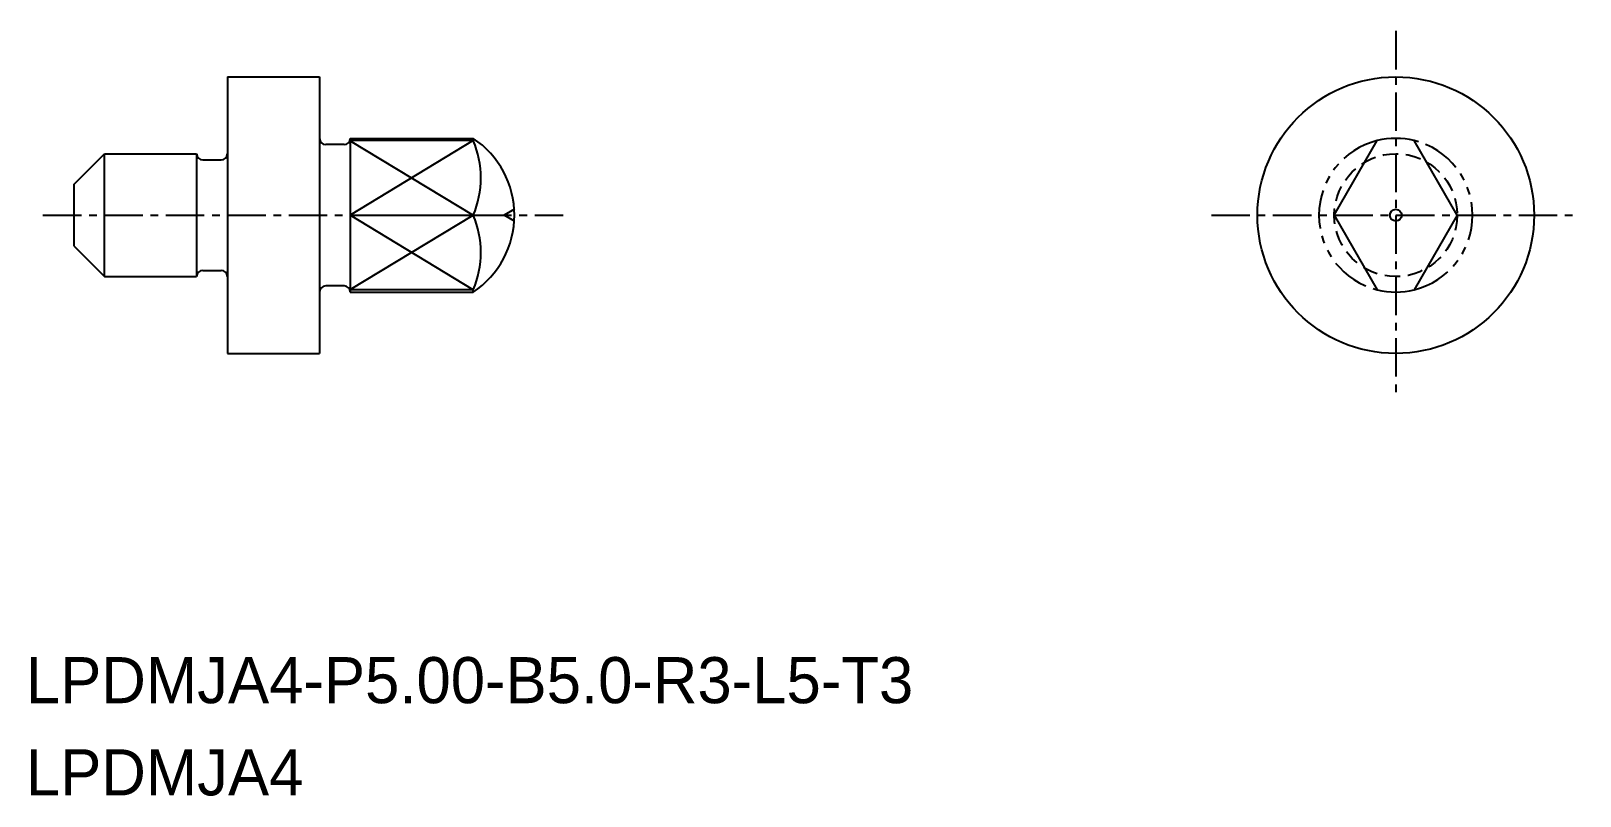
# Model space of a CAD drawing. Extents: x -1863 to -1812.6, y -547.6 to -522.7.
import ezdxf

# ---------------------------------------------------------------- set-up
doc = ezdxf.new("R2010")
doc.units = 0
for name, pattern in [('CENTER', [2, 1.25, -0.25, 0.25, -0.25]), ('DASHED', [0.75, 0.5, -0.25]), ('PHANTOM', [2.5, 1.25, -0.25, 0.25, -0.25, 0.25, -0.25])]:
    doc.linetypes.add(name, pattern=pattern)
doc.layers.get('0').update_dxf_attribs({"linetype": 'CONTINUOUS'})
doc.layers.add('CENTER', color=1, linetype='CENTER')

msp = doc.modelspace()

# ---------------------------------------------------------------- linework, layer by layer
at = {"color": 7, "linetype": 'CONTINUOUS'}
for p, q in [((-1856.597, -524.198), (-1853.597, -524.198)), ((-1856.597, -524.198), (-1856.597, -533.198)), ((-1852.597, -526.198), (-1852.597, -531.198)), ((-1852.597, -526.198), (-1848.597, -526.198)), ((-1861.597, -527.698), (-1860.597, -526.698)), ((-1860.597, -530.698), (-1860.597, -526.698)), ((-1860.597, -526.698), (-1857.597, -526.698)), ((-1857.597, -526.698), (-1857.597, -530.698)), ((-1852.797, -526.398), (-1853.397, -526.398)), ((-1820.579, -528.698), (-1819.178, -526.271)), ((-1816.577, -528.698), (-1817.978, -526.271)), ((-1857.397, -526.898), (-1856.797, -526.898)), ((-1861.597, -527.698), (-1861.597, -529.698)), ((-1852.597, -528.698), (-1848.597, -528.698)), ((-1820.579, -528.698), (-1819.178, -531.124)), ((-1816.577, -528.698), (-1817.978, -531.124)), ((-1861.597, -529.698), (-1860.597, -530.698)), ((-1860.597, -530.698), (-1857.597, -530.698)), ((-1857.397, -530.498), (-1856.797, -530.498)), ((-1852.797, -530.998), (-1853.397, -530.998)), ((-1852.597, -531.198), (-1848.597, -531.198)), ((-1856.597, -533.198), (-1853.597, -533.198))]:
    msp.add_line(p, q, dxfattribs=at)
at = {"linetype": 'CONTINUOUS'}
for p, q in [((-1853.597, -524.198), (-1853.597, -533.198)), ((-1848.597, -526.198), (-1848.597, -526.271)), ((-1848.597, -526.271), (-1852.597, -526.271)), ((-1848.597, -531.124), (-1852.597, -531.124)), ((-1848.597, -531.198), (-1848.597, -531.124))]:
    msp.add_line(p, q, dxfattribs=at)
at = {"color": 3, "linetype": 'CONTINUOUS'}
for p, q in [((-1848.597, -526.271), (-1852.597, -528.698)), ((-1852.597, -526.282), (-1848.597, -528.698)), ((-1852.597, -531.113), (-1848.597, -528.698)), ((-1848.597, -531.124), (-1852.597, -528.698))]:
    msp.add_line(p, q, dxfattribs=at)
at = {"color": 3}
for p in [(-1847.256, -528.506), (-1847.256, -528.89)]:
    msp.add_line(p, (-1847.595, -528.698), dxfattribs=at)
at = {"linetype": 'CONTINUOUS'}
msp.add_circle((-1818.578, -528.698), 4.5, dxfattribs=at)
at = {"color": 3, "linetype": 'DASHED'}
msp.add_circle((-1818.578, -528.698), 2, dxfattribs=at)
msp.add_circle((-1818.578, -528.698), 0.192)
at = {"color": 7, "linetype": 'CONTINUOUS'}
for centre, start, end in [((-1853.397, -526.198), 180, 270), ((-1852.797, -526.198), 270, 0), ((-1857.397, -526.698), 180, 270), ((-1856.797, -526.698), 270, 0), ((-1857.397, -530.698), 90, 180), ((-1856.797, -530.698), 0, 90), ((-1853.397, -531.198), 90, 180), ((-1852.797, -531.198), 0, 90)]:
    msp.add_arc(centre, 0.2, start, end, dxfattribs=at)
at = {"linetype": 'CONTINUOUS'}
for centre, radius, start, end in [((-1850.256, -528.698), 3, 303.5573, 56.4427), ((-1851.435, -527.484), 3.086, 336.849, 23.1514), ((-1851.435, -529.911), 3.086, 336.8487, 23.1512)]:
    msp.add_arc(centre, radius, start, end, dxfattribs=at)
for start, end in [(76.1135, 103.8865), (256.1135, 283.8865)]:
    msp.add_arc((-1818.578, -528.698), 2.5, start, end)
at = {"color": 3, "linetype": 'PHANTOM'}
for start, end in [(103.8865, 256.1135), (283.8865, 76.1135)]:
    msp.add_arc((-1818.578, -528.698), 2.5, start, end, dxfattribs=at)
at = {"layer": 'CENTER', "color": 1, "linetype": 'CENTER'}
for p, q in [((-1818.578, -522.703), (-1818.578, -534.693)), ((-1862.597, -528.698), (-1845.67, -528.698)), ((-1824.573, -528.698), (-1812.583, -528.698))]:
    msp.add_line(p, q, dxfattribs=at)

# ---------------------------------------------------------------- texts
for s, p in [('LPDMJA4-P5.00-B5.0-R3-L5-T3', (-1863.152, -544.58)), ('LPDMJA4', (-1863.152, -547.58))]:
    msp.add_text(s, height=1.5).set_placement(p)

doc.saveas('drawing.dxf')
